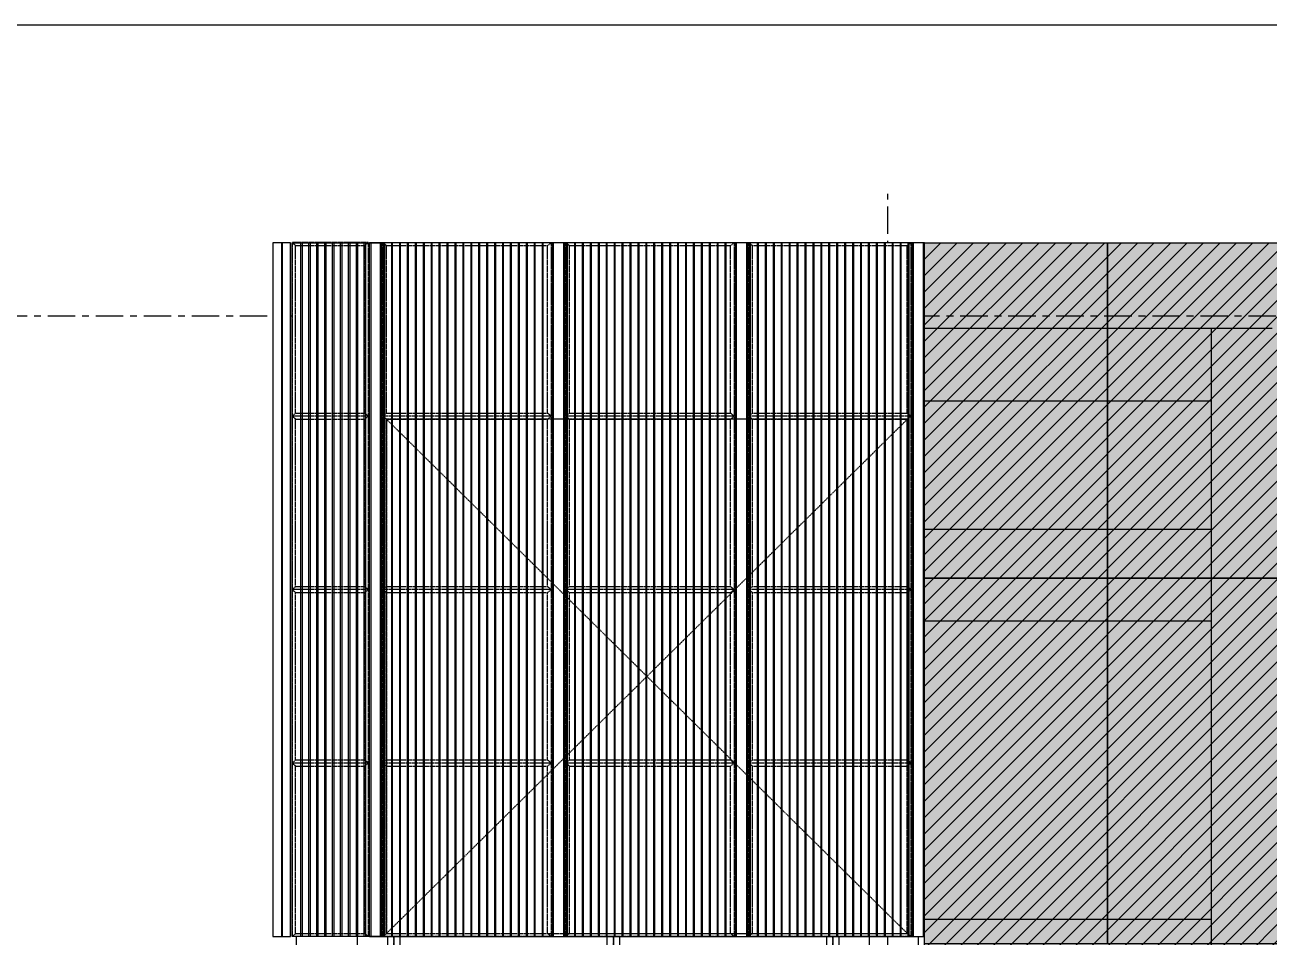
# Model space of a CAD drawing. Header units: millimetres. Extents: x 2519235 to 7246330, y 25937 to 201821.
# Drawn here: x 2833512 to 2843714, y 111345 to 118827 of the extents above; entities that cross this region are included whole.
import ezdxf
from ezdxf.enums import TextEntityAlignment as Align
from ezdxf.xclip import XClip

# ---------------------------------------------------------------- set-up
doc = ezdxf.new("R2010")
doc.units = ezdxf.units.MM
doc.header["$XCLIPFRAME"] = 0
doc.set_wipeout_variables(frame=1)
for name, pattern in [('ACM_Grid2', [9, 6, -1, 1, -1]), ('HIDDEN', [0.375, 0.25, -0.125]), ('HIDDEN2', [4.7625, 3.175, -1.5875]), ('TA_GL_000.90000', [2.475, 0.9, -0.225, 0.225, -0.225, 0.9]), ('TA_HL_001.00000', [6.5, 3.55, -2.95])]:
    doc.linetypes.add(name, pattern=pattern)
for name, color, linetype in [('000 - 0_SYM_DWG_GRID-BUBBLE_MAIN_COLOR_1', 7, 'Continuous'), ('000 - 0_SYM_DWG_GRIDLINE_MAIN_COLOR_251', 7, 'Continuous'), ('000 - 0_SYM_DWG_HIDDENlINE_SUB_COLOR_1', 7, 'Continuous'), ('000 - CONCRETE_COL_HATCH_', 7, 'Continuous'), ('000 - CONCRETE_COL_WIPEOUT_', 7, 'Continuous'), ('000 - CONCRETE_PRECAST_CUT_COLOR_3', 7, 'Continuous'), ('000 - CONCRETE_PRECAST_HATCH_', 7, 'Continuous'), ('010 - ASPG_EXTR_MAIN_COLOR_2', 7, 'Continuous'), ('010 - ASPG_EXTR_WIPEOUT_', 7, 'Continuous'), ('010 - ASPG_FRAMING_MAIN_COLOR_1', 7, 'Continuous'), ('010 - ASPG_FRAMING_SUB_COLOR_2', 7, 'Continuous'), ('010 - ASPG_FRAMING_SUB_COLOR_3', 7, 'Continuous'), ('010 - ASPG_FRAMING_WIPEOUT_', 7, 'Continuous'), ('_[-125x65x6x8', 7, 'Continuous'), ('_PL-02', 7, 'Continuous'), ('_SC -100x100x6x8', 7, 'Continuous'), ('_Wall-PRECAST-E1', 7, 'HIDDEN'), ('_งานโครงสร้าง', 7, 'Continuous'), ('G-ANNO-HATCH-G251', 7, 'Continuous')]:
    doc.layers.add(name, color=color, linetype=linetype)
doc.layers.add('ACM_Line_Grid Line _Existing__Lw2_', color=7, linetype='ACM_Grid2', lineweight=9)
doc.styles.add('Arial', font='arial.ttf', dxfattribs={"height": 300})
doc.styles.add('TA', font='', dxfattribs={"height": 4.5})
doc.styles.get('TA').set_extended_font_data('Cordia New')

# ---------------------------------------------------------------- blocks, each defined once
blk = doc.blocks.new('*U1063')
at = {"layer": '000 - 0_SYM_DWG_GRIDLINE_MAIN_COLOR_251', "color": 7, "linetype": 'ByBlock', "ltscale": 5}
blk.add_line((20, 0), (-348.8, 0), dxfattribs=at)
at = {"layer": '000 - 0_SYM_DWG_GRIDLINE_MAIN_COLOR_251', "color": 7}
blk.add_point((-328.8, 0), dxfattribs=at)
at = {"color": 7, "style": 'TA', "flags": 1}
blk.add_attdef('LOCATION', (6, -6), '', height=4.5, rotation=270, dxfattribs=at)
at = {"layer": '000 - 0_SYM_DWG_GRID-BUBBLE_MAIN_COLOR_1', "color": 7, "style": 'Arial'}
blk.add_attdef('GRID-HEAD', text='', height=4, rotation=90, dxfattribs=at).set_placement((42.25, 0), align=Align.MIDDLE_CENTER)
blk = doc.blocks.new('*U2770')
at = {"layer": '000 - 0_SYM_DWG_GRIDLINE_MAIN_COLOR_251', "color": 7, "linetype": 'ByBlock', "ltscale": 5}
blk.add_line((20, 0), (-314, 0), dxfattribs=at)
at = {"color": 7, "style": 'TA', "flags": 1}
blk.add_attdef('LOCATION', (6, -6), '', height=4.5, rotation=270, dxfattribs=at)
blk = doc.blocks.new('W-1-PP17-ENT1_REV02_20260415-160509_PP17_ENT1_ELE1_DIMS_1')
at = {"layer": '000 - 0_SYM_DWG_GRIDLINE_MAIN_COLOR_251', "color": 7, "linetype": 'TA_GL_000.90000', "xscale": 50, "yscale": 50, "zscale": 50}
for name, p, rotation in [('*U1063', (-13200, 100000), 270), ('*U2770', (-24600, 116440), 180)]:
    blk.add_blockref(name, p, dxfattribs=dict(at, rotation=rotation))
blk = doc.blocks.new('*U110')
at = {"color": 7, "linetype": 'HIDDEN2', "ltscale": 0.3}
blk.add_line((451, -26), (-4149, -26), dxfattribs=at)
at = {"color": 7}
blk.add_lwpolyline([(451, 32), (-4149, 32), (-4149, -32), (451, -32)], close=True, dxfattribs=at)
blk = doc.blocks.new('*U132')
at = {"color": 7}
for p, q in [((-3, 4870), (-63, 4870)), ((-58, 4865), (-50, 4865)), ((-50, 5), (-50, 4865)), ((-50, 4865), (50, 4865)), ((-25, 4842), (-25, 4829)), ((-25, 4842), (-24, 4841)), ((-25, 4829), (-24, 4830)), ((-22, 4842), (-24, 4841)), ((-24, 4841), (-24, 4830)), ((-24, 4830), (-22, 4829)), ((-22, 4842), (-21, 4841)), ((-22, 4842), (-22, 4829)), ((-22, 4829), (-21, 4830)), ((-20, 4842), (-21, 4841)), ((-21, 4841), (-21, 4830)), ((-21, 4830), (-20, 4829)), ((-20, 4842), (-19, 4841)), ((-20, 4842), (-20, 4829)), ((-20, 4829), (-19, 4830)), ((-18, 4846), (-19, 4845)), ((-19, 4845), (-19, 4826)), ((-18, 4825), (-19, 4826)), ((-18, 4846), (-11, 4846)), ((-18, 4839), (-11, 4839)), ((-18, 4832), (-11, 4832)), ((-18, 4825), (-11, 4825)), ((-11, 4846), (-10, 4845)), ((-11, 4825), (-10, 4826)), ((-10, 4849), (-10, 4822)), ((-10, 4849), (-8, 4849)), ((-10, 4822), (-8, 4822)), ((-8, 4849), (-8, 4822)), ((-3, 4865), (-3, 4870)), ((4, 4822), (4, 4849)), ((6, 4849), (4, 4849)), ((6, 4822), (4, 4822)), ((6, 4822), (6, 4849)), ((7, 4846), (6, 4845)), ((7, 4825), (6, 4826)), ((14, 4846), (7, 4846)), ((14, 4839), (7, 4839)), ((14, 4832), (7, 4832)), ((14, 4825), (7, 4825)), ((14, 4846), (15, 4845)), ((14, 4825), (15, 4826)), ((15, 4826), (15, 4845)), ((23, 4846), (16, 4846)), ((23, 4839), (16, 4839)), ((23, 4832), (16, 4832)), ((23, 4825), (16, 4825)), ((23, 4846), (24, 4845)), ((23, 4825), (24, 4826)), ((24, 4826), (24, 4845)), ((25, 4842), (24, 4841)), ((25, 4829), (24, 4830)), ((26, 4841), (25, 4842)), ((25, 4829), (25, 4842)), ((25, 4829), (26, 4830)), ((27, 4842), (26, 4841)), ((26, 4830), (26, 4841)), ((27, 4829), (26, 4830)), ((29, 4841), (27, 4842)), ((27, 4829), (27, 4842)), ((27, 4829), (29, 4830)), ((30, 4842), (29, 4841)), ((29, 4841), (29, 4830)), ((30, 4829), (29, 4830)), ((30, 4829), (30, 4842)), ((50, 4865), (50, 5)), ((-3, 0), (-63, 0)), ((-58, 5), (-50, 5)), ((-50, 5), (50, 5)), ((-25, 29), (-25, 42)), ((-25, 42), (-24, 41)), ((-25, 29), (-24, 30)), ((-24, 41), (-22, 42)), ((-24, 30), (-24, 41)), ((-22, 29), (-24, 30)), ((-22, 42), (-21, 41)), ((-22, 29), (-22, 42)), ((-22, 29), (-21, 30)), ((-21, 41), (-20, 42)), ((-21, 30), (-21, 41)), ((-20, 29), (-21, 30)), ((-20, 42), (-19, 41)), ((-20, 29), (-20, 42)), ((-20, 29), (-19, 30)), ((-18, 46), (-19, 45)), ((-19, 26), (-19, 45)), ((-18, 25), (-19, 26)), ((-18, 46), (-11, 46)), ((-18, 39), (-11, 39)), ((-18, 32), (-11, 32)), ((-18, 25), (-11, 25)), ((-11, 46), (-10, 45)), ((-11, 25), (-10, 26)), ((-10, 22), (-10, 49)), ((-10, 49), (-8, 49)), ((-10, 22), (-8, 22)), ((-8, 22), (-8, 49)), ((-3, 5), (-3, 0)), ((4, 49), (4, 22)), ((6, 49), (4, 49)), ((6, 22), (4, 22)), ((6, 49), (6, 22)), ((7, 46), (6, 45)), ((7, 25), (6, 26)), ((14, 46), (7, 46)), ((14, 39), (7, 39)), ((14, 32), (7, 32)), ((14, 25), (7, 25)), ((14, 46), (15, 45)), ((14, 25), (15, 26)), ((15, 45), (15, 26)), ((23, 46), (16, 46)), ((23, 39), (16, 39)), ((23, 32), (16, 32)), ((23, 25), (16, 25)), ((23, 46), (24, 45)), ((23, 25), (24, 26)), ((24, 45), (24, 26)), ((25, 42), (24, 41)), ((25, 29), (24, 30)), ((25, 42), (26, 41)), ((25, 42), (25, 29)), ((26, 30), (25, 29)), ((27, 42), (26, 41)), ((26, 41), (26, 30)), ((27, 29), (26, 30)), ((27, 42), (29, 41)), ((27, 42), (27, 29)), ((29, 30), (27, 29)), ((30, 42), (29, 41)), ((29, 30), (29, 41)), ((30, 29), (29, 30)), ((30, 42), (30, 29))]:
    blk.add_line(p, q, dxfattribs=at)
at = {"color": 7, "linetype": 'HIDDEN'}
for p, q in [((-8, 4860), (-8, 4816)), ((-8, 10), (-8, 55))]:
    blk.add_line(p, q, dxfattribs=at)
at = {"color": 7, "linetype": 'HIDDEN', "ltscale": 0.1}
for p, q in [((-3, 4865), (-3, 5)), ((3, 5), (3, 4865))]:
    blk.add_line(p, q, dxfattribs=at)
at = {"color": 7}
for points in [[(-18, 4846, 0.325), (-18, 4839, 0.325), (-18, 4832, 0.325), (-18, 4825, 0.325)], [(-11, 4846, -0.325), (-11, 4839, -0.325), (-11, 4832, -0.325), (-11, 4825, -0.325)], [(7, 4825, -0.325), (7, 4832, -0.325), (7, 4839, -0.325), (7, 4846, -0.325)], [(14, 4825, 0.325), (14, 4832, 0.325), (14, 4839, 0.325), (14, 4846, 0.325)], [(23, 4825, 0.325), (23, 4832, 0.325), (23, 4839, 0.325), (23, 4846, 0.325)], [(-18, 25, -0.325), (-18, 32, -0.325), (-18, 39, -0.325), (-18, 46, -0.325)], [(-11, 25, 0.325), (-11, 32, 0.325), (-11, 39, 0.325), (-11, 46, 0.325)], [(7, 46, 0.325), (7, 39, 0.325), (7, 32, 0.325), (7, 25, 0.325)], [(14, 46, -0.325), (14, 39, -0.325), (14, 32, -0.325), (14, 25, -0.325)], [(23, 46, -0.325), (23, 39, -0.325), (23, 32, -0.325), (23, 25, -0.325)]]:
    blk.add_lwpolyline(points, format="xyb", dxfattribs=at)
for points in [[(16, 4846, 0.325), (16, 4839, 0.325), (16, 4832, 0.325), (16, 4825), (15, 4826), (15, 4845)], [(16, 25, -0.325), (16, 32, -0.325), (16, 39, -0.325), (16, 46), (15, 45), (15, 26)]]:
    blk.add_lwpolyline(points, format="xyb", close=True, dxfattribs=at)
for centre, radius, start, end in [((-57, 4871), 5.91, 188.4792, 263.1502), ((-18, 4835), 9.29, 134.3223, 225.6777), ((72, 4831), 47.7, 178.4903, 181.5097), ((23, 4835), 9.29, 314.3223, 45.6777), ((-57, 0), 5.91, 96.8498, 171.5208), ((-18, 35), 9.29, 134.3223, 225.6777), ((72, 40), 47.7, 178.4903, 181.5097), ((23, 35), 9.29, 314.3223, 45.6777)]:
    blk.add_arc(centre, radius, start, end, dxfattribs=at)
at = {"color": 7, "linetype": 'HIDDEN'}
for centre, radius, start, end in [((-13, 4860), 5, 0, 90), ((-2, 4816), 5.91, 186.8498, 261.5208), ((-13, 10), 5, 270, 0), ((-2, 55), 5.91, 98.4792, 173.1502)]:
    blk.add_arc(centre, radius, start, end, dxfattribs=at)
at = {"layer": 'Defpoints', "color": 7}
blk.add_line((0, 4870), (0, 0), dxfattribs=at)
blk = doc.blocks.new('*U109')
at = {"color": 7, "linetype": 'HIDDEN2', "ltscale": 0.3}
blk.add_line((0, -26), (-4149, -26), dxfattribs=at)
at = {"color": 7}
blk.add_lwpolyline([(0, 32), (-4149, 32), (-4149, -32), (0, -32)], close=True, dxfattribs=at)
blk = doc.blocks.new('_PL-02')
at = {"layer": 'G-ANNO-HATCH-G251'}
h = blk.add_hatch(dxfattribs=at)
h.set_pattern_fill('ANSI32', scale=0.5, angle=90)
h.set_pattern_definition([(135, (-178371.5467, -85567.1093), (-3.36759605, -3.36759605), []), (135, (-178371.5467, -85564.8643), (-3.36759605, -3.36759605), [])])
h.paths.add_polyline_path([(70, 0), (-70, 0), (-70, -10), (70, -10)])
at = {"color": 7}
blk.add_lwpolyline([(-70, 0), (70, 0), (70, -10), (-70, -10)], close=True, dxfattribs=at)
at = {"layer": 'ACM_Line_Grid Line _Existing__Lw2_', "color": 7, "lineweight": 20}
blk.add_line((0, 0), (0, -10), dxfattribs=at)
blk = doc.blocks.new('W-1-PP17-ENT1_REV02_20260415-160712_PP17_ENT1_SE_ELE1')
at = {"layer": '_Wall-PRECAST-E1', "color": 7}
for points in [[(-12900, 117040), (-11400, 117040), (-11400, 114290), (-12900, 114290)], [(-11400, 117040), (-9900, 117040), (-9900, 114290), (-11400, 114290)], [(-12900, 114290), (-11400, 114290), (-11400, 111290), (-12900, 111290)], [(-11400, 114290), (-9900, 114290), (-9900, 111290), (-11400, 111290)]]:
    blk.add_lwpolyline(points, close=True, dxfattribs=at)
at = {"layer": '_งานโครงสร้าง', "color": 7}
for p, q in [((-18050, 116340), (-17551, 116340)), ((-18050, 116340), (-18050, 100790)), ((-17550, 116340), (-17550, 100790)), ((-10550, 116340), (-10550, 100790)), ((-10550, 116340), (-10050, 116340)), ((-12951, 114690), (-10550, 114690)), ((-12951, 113940), (-10550, 113940)), ((-10550, 111490), (-12951, 111490))]:
    blk.add_line(p, q, dxfattribs=at)
at = {"layer": '_งานโครงสร้าง', "color": 7, "extrusion": (-1.22465e-16, 1, 0)}
for p, q in [((-17551, 116340), (-10550, 116340)), ((-10550, 115740), (-17550, 115740))]:
    blk.add_line(p, q, dxfattribs=at)
at = {"layer": '_งานโครงสร้าง', "color": 7}
blk.add_lwpolyline([(-13351, 114690), (-12951, 114690), (-12951, 107490), (-13351, 107490)], close=True, dxfattribs=at)
at = {"layer": '_[-125x65x6x8', "color": 7}
for name, p in [('*U110', (-13376, 115140)), ('*U109', (-13376, 113640)), ('*U109', (-13376, 112140))]:
    blk.add_blockref(name, p, dxfattribs=at)
at = {"layer": '_PL-02', "color": 7}
for p in [(-17250, 115740), (-15450, 115740), (-13651, 115740)]:
    blk.add_blockref('_PL-02', p, dxfattribs=at)
at = {"layer": '_SC -100x100x6x8', "color": 7}
for p in [(-17250, 110860), (-15450, 110860), (-13651, 110860)]:
    blk.add_blockref('*U132', p, dxfattribs=at)
blk = doc.blocks.new('*U1680')
at = {"layer": '000 - CONCRETE_COL_HATCH_'}
h = blk.add_hatch(dxfattribs=at)
h.set_pattern_fill('AR-CONC', scale=0.04)
h.set_pattern_definition([(50, (376950, -814206.8257), (7.28738676, -0.63756342), [0.762, -8.382]), (355, (376950, -814206.826), (-1.40973686, 7.64227381), [0.6096, -6.705623367]), (100.4514447, (376950.607, -814206.879), (5.877649884, 7.004710076), [0.64760035, -7.123609784]), (46.1842, (376950, -814204.794), (10.84316164, -1.68169312), [1.143, -12.573]), (96.6355576, (376950.904, -814204.934), (9.49616536, 9.89704498), [0.97140093, -10.68542433]), (351.1841512, (376950, -814204.794), (9.49616536, 9.89704498), [0.91439868, -10.05838928]), (21, (376951.016, -814205.3017), (6.06457565, -4.090607927), [0.762, -8.382]), (326, (376951.016, -814205.302), (2.472081134, 7.367518645), [0.6096, -6.7056]), (71.451445, (376951.5214, -814205.6426), (8.53665677, 3.276910755), [0.64760035, -7.123597504]), (37.5, (376950, -814206.8257), (0.12354413, 3.382201555), [0, -6.62432, 0, -6.8072, 0, -6.731]), (7.5, (376950, -814206.8257), (2.6727865, 4.007222993), [0, -3.88112, 0, -6.47192, 0, -2.5654]), (327.5, (376947.7343, -814206.8257), (5.423623807, -0.22914976), [0, -2.54, 0, -7.9248, 0, -10.5156]), (317.5, (376946.7183, -814206.8257), (5.925167255, 1.017059641), [0, -3.302, 0, -5.26288, 0, -7.4676])])
h.paths.add_polyline_path([(0, 0), (0, 3000), (5325, 3000), (5325, 14750), (8325, 14750), (8325, 0)])
blk = doc.blocks.new('A$Cad1447f0')
at = {"color": 7}
blk.add_blockref('*U1680', (-6825, -12000), dxfattribs=at)
at = {"layer": '000 - CONCRETE_PRECAST_HATCH_'}
h = blk.add_hatch(dxfattribs=at)
h.set_pattern_fill('ANSI31', scale=30)
h.paths.add_polyline_path([(-6825, -12000), (-6825, -9000), (-1500, -9000), (-1500, 2750), (1500, 2750), (1500, -12000)])
at = {"color": 7}
blk.add_lwpolyline([(-6825, -12000), (-6825, -9000), (-1500, -9000), (-1500, 2750), (1500, 2750), (1500, -12000)], close=True, dxfattribs=at)
at = {"layer": '000 - CONCRETE_PRECAST_CUT_COLOR_3', "color": 7}
for points in [[(-1500, 2750), (0, 2750), (0, 0), (-1500, 0)], [(0, 2750), (1500, 2750), (1500, 0), (0, 0)], [(-1500, 0), (0, 0), (0, -3000), (-1500, -3000)], [(0, 0), (1500, 0), (1500, -3000), (0, -3000)]]:
    blk.add_lwpolyline(points, close=True, dxfattribs=at)
blk = doc.blocks.new('A$Cb853d02f')
at = {"layer": 'Defpoints', "color": 7}
blk.add_lwpolyline([(773.84, 0), (0, 0), (0, 444), (773.84, 444)], close=True, dxfattribs=at)
blk = doc.blocks.new('*U1148')
at = {"color": 7}
blk.add_wipeout([(50, 0), (1450, 0), (1450, 5690), (50, 5690)], dxfattribs=at).dxf.layer = '010 - ASPG_EXTR_WIPEOUT_'
at = {"layer": '010 - ASPG_EXTR_MAIN_COLOR_2', "color": 7}
for points in [[(130, 0), (140, 0), (140, 5690), (130, 5690)], [(195, 0), (205, 0), (205, 5690), (195, 5690)], [(260, 0), (270, 0), (270, 5690), (260, 5690)], [(325, 0), (335, 0), (335, 5690), (325, 5690)], [(390, 0), (400, 0), (400, 5690), (390, 5690)], [(455, 0), (465, 0), (465, 5690), (455, 5690)], [(520, 0), (530, 0), (530, 5690), (520, 5690)], [(585, 0), (595, 0), (595, 5690), (585, 5690)], [(650, 0), (660, 0), (660, 5690), (650, 5690)], [(715, 0), (725, 0), (725, 5690), (715, 5690)], [(780, 0), (790, 0), (790, 5690), (780, 5690)], [(845, 0), (855, 0), (855, 5690), (845, 5690)], [(910, 0), (920, 0), (920, 5690), (910, 5690)], [(975, 0), (985, 0), (985, 5690), (975, 5690)], [(1040, 0), (1050, 0), (1050, 5690), (1040, 5690)], [(1105, 0), (1115, 0), (1115, 5690), (1105, 5690)], [(1170, 0), (1180, 0), (1180, 5690), (1170, 5690)], [(1235, 0), (1245, 0), (1245, 5690), (1235, 5690)], [(1300, 0), (1310, 0), (1310, 5690), (1300, 5690)], [(1365, 0), (1375, 0), (1375, 5690), (1365, 5690)]]:
    blk.add_lwpolyline(points, close=True, dxfattribs=at)
at = {"layer": '010 - ASPG_FRAMING_SUB_COLOR_2', "color": 7}
blk.add_lwpolyline([(50, 0), (1450, 0), (1450, 5690), (50, 5690)], close=True, dxfattribs=at)
at = {"color": 7}
for points in [[(-50, 0), (50, 0), (50, 5690), (-50, 5690)], [(1450, 0), (1550, 0), (1550, 5690), (1450, 5690)]]:
    blk.add_wipeout(points, dxfattribs=at).dxf.layer = '010 - ASPG_EXTR_WIPEOUT_'
at = {"layer": '010 - ASPG_EXTR_MAIN_COLOR_2', "color": 7}
blk.add_lwpolyline([(65, 0), (75, 0), (75, 5690), (65, 5690)], close=True, dxfattribs=at)
at = {"layer": '010 - ASPG_FRAMING_MAIN_COLOR_1', "color": 7}
for points in [[(-50, 0), (-40, 0), (-40, 5690), (-50, 5690)], [(40, 0), (50, 0), (50, 5690), (40, 5690)], [(1450, 0), (1460, 0), (1460, 5690), (1450, 5690)], [(1540, 0), (1550, 0), (1550, 5690), (1540, 5690)]]:
    blk.add_lwpolyline(points, close=True, dxfattribs=at)
at = {"layer": '010 - ASPG_FRAMING_SUB_COLOR_2', "color": 7}
for points in [[(-50, 0), (50, 0), (50, 5690), (-50, 5690)], [(1450, 0), (1550, 0), (1550, 5690), (1450, 5690)]]:
    blk.add_lwpolyline(points, close=True, dxfattribs=at)
blk = doc.blocks.new('*U1149')
at = {"color": 7}
blk.add_wipeout([(50, 0), (685, 0), (685, 5690), (50, 5690)], dxfattribs=at).dxf.layer = '010 - ASPG_EXTR_WIPEOUT_'
at = {"layer": '010 - ASPG_EXTR_MAIN_COLOR_2', "color": 7}
for points in [[(147, 0), (157, 0), (157, 5690), (147, 5690)], [(212, 0), (222, 0), (222, 5690), (212, 5690)], [(277, 0), (287, 0), (287, 5690), (277, 5690)], [(342, 0), (352, 0), (352, 5690), (342, 5690)], [(407, 0), (417, 0), (417, 5690), (407, 5690)], [(472, 0), (482, 0), (482, 5690), (472, 5690)], [(537, 0), (547, 0), (547, 5690), (537, 5690)], [(602, 0), (612, 0), (612, 5690), (602, 5690)]]:
    blk.add_lwpolyline(points, close=True, dxfattribs=at)
at = {"layer": '010 - ASPG_FRAMING_SUB_COLOR_2', "color": 7}
blk.add_lwpolyline([(50, 0), (685, 0), (685, 5690), (50, 5690)], close=True, dxfattribs=at)
at = {"color": 7}
blk.add_wipeout([(-50, 0), (50, 0), (50, 5690), (-50, 5690)], dxfattribs=at).dxf.layer = '010 - ASPG_EXTR_WIPEOUT_'
at = {"layer": '010 - ASPG_EXTR_MAIN_COLOR_2', "color": 7}
blk.add_lwpolyline([(82, 0), (92, 0), (92, 5690), (82, 5690)], close=True, dxfattribs=at)
at = {"layer": '010 - ASPG_FRAMING_MAIN_COLOR_1', "color": 7}
for points in [[(-50, 0), (-40, 0), (-40, 5690), (-50, 5690)], [(40, 0), (50, 0), (50, 5690), (40, 5690)]]:
    blk.add_lwpolyline(points, close=True, dxfattribs=at)
at = {"layer": '010 - ASPG_FRAMING_SUB_COLOR_2', "color": 7}
blk.add_lwpolyline([(-50, 0), (50, 0), (50, 5690), (-50, 5690)], close=True, dxfattribs=at)
blk = doc.blocks.new('*U1147')
at = {"color": 7}
blk.add_wipeout([(50, 0), (1400, 0), (1400, 5690), (50, 5690)], dxfattribs=at).dxf.layer = '010 - ASPG_EXTR_WIPEOUT_'
at = {"layer": '010 - ASPG_EXTR_MAIN_COLOR_2', "color": 7}
for points in [[(130, 0), (140, 0), (140, 5690), (130, 5690)], [(195, 0), (205, 0), (205, 5690), (195, 5690)], [(260, 0), (270, 0), (270, 5690), (260, 5690)], [(325, 0), (335, 0), (335, 5690), (325, 5690)], [(390, 0), (400, 0), (400, 5690), (390, 5690)], [(455, 0), (465, 0), (465, 5690), (455, 5690)], [(520, 0), (530, 0), (530, 5690), (520, 5690)], [(585, 0), (595, 0), (595, 5690), (585, 5690)], [(650, 0), (660, 0), (660, 5690), (650, 5690)], [(715, 0), (725, 0), (725, 5690), (715, 5690)], [(780, 0), (790, 0), (790, 5690), (780, 5690)], [(845, 0), (855, 0), (855, 5690), (845, 5690)], [(910, 0), (920, 0), (920, 5690), (910, 5690)], [(975, 0), (985, 0), (985, 5690), (975, 5690)], [(1040, 0), (1050, 0), (1050, 5690), (1040, 5690)], [(1105, 0), (1115, 0), (1115, 5690), (1105, 5690)], [(1170, 0), (1180, 0), (1180, 5690), (1170, 5690)], [(1235, 0), (1245, 0), (1245, 5690), (1235, 5690)], [(1300, 0), (1310, 0), (1310, 5690), (1300, 5690)]]:
    blk.add_lwpolyline(points, close=True, dxfattribs=at)
at = {"layer": '010 - ASPG_FRAMING_SUB_COLOR_2', "color": 7}
blk.add_lwpolyline([(50, 0), (1400, 0), (1400, 5690), (50, 5690)], close=True, dxfattribs=at)
at = {"color": 7}
for points in [[(-50, 0), (50, 0), (50, 5690), (-50, 5690)], [(1400, 0), (1500, 0), (1500, 5690), (1400, 5690)]]:
    blk.add_wipeout(points, dxfattribs=at).dxf.layer = '010 - ASPG_EXTR_WIPEOUT_'
at = {"layer": '010 - ASPG_EXTR_MAIN_COLOR_2', "color": 7}
for points in [[(65, 0), (75, 0), (75, 5690), (65, 5690)], [(1365, 0), (1375, 0), (1375, 5690), (1365, 5690)]]:
    blk.add_lwpolyline(points, close=True, dxfattribs=at)
at = {"layer": '010 - ASPG_FRAMING_MAIN_COLOR_1', "color": 7}
for points in [[(-50, 0), (-40, 0), (-40, 5690), (-50, 5690)], [(40, 0), (50, 0), (50, 5690), (40, 5690)], [(1400, 0), (1410, 0), (1410, 5690), (1400, 5690)], [(1490, 0), (1500, 0), (1500, 5690), (1490, 5690)]]:
    blk.add_lwpolyline(points, close=True, dxfattribs=at)
at = {"layer": '010 - ASPG_FRAMING_SUB_COLOR_2', "color": 7}
for points in [[(-50, 0), (50, 0), (50, 5690), (-50, 5690)], [(1400, 0), (1500, 0), (1500, 5690), (1400, 5690)]]:
    blk.add_lwpolyline(points, close=True, dxfattribs=at)
blk = doc.blocks.new('*U1150')
at = {"color": 7}
blk.add_wipeout([(0, 0), (5690, 0), (5690, 67), (0, 67)], dxfattribs=at).dxf.layer = '010 - ASPG_FRAMING_WIPEOUT_'
blk.add_wipeout([(5690, 68), (5690, 145), (0, 145), (0, 68)], dxfattribs=at).dxf.layer = '010 - ASPG_EXTR_WIPEOUT_'
at = {"layer": '010 - ASPG_EXTR_MAIN_COLOR_2', "color": 7}
blk.add_lwpolyline([(5690, 70), (5690, 145), (0, 145), (0, 70)], close=True, dxfattribs=at)
at = {"layer": '010 - ASPG_FRAMING_SUB_COLOR_2', "color": 7}
blk.add_lwpolyline([(0, 0), (5690, 0), (5690, 67), (0, 67)], close=True, dxfattribs=at)
blk = doc.blocks.new('*U2432')
at = {"layer": '010 - ASPG_FRAMING_SUB_COLOR_3', "color": 7, "linetype": 'ByBlock'}
for points in [[(0, 0), (0, 625), (25, 595), (25, 30), (0, 0)], [(1423, 625), (0, 625), (25, 595), (1398, 595)], [(1423, 0), (1423, 625), (1398, 595), (1398, 30), (1423, 0)], [(25, 30), (1398, 30), (1423, 0), (0, 0), (25, 30)]]:
    blk.add_lwpolyline(points, close=True, dxfattribs=at)
blk = doc.blocks.new('*U2431')
at = {"layer": '010 - ASPG_FRAMING_SUB_COLOR_3', "color": 7, "linetype": 'ByBlock'}
for points in [[(0, 0), (0, 1380), (25, 1350), (25, 30), (0, 0)], [(1422, 1380), (0, 1380), (25, 1350), (1398, 1350)], [(1422, 0), (1422, 1380), (1398, 1350), (1398, 30), (1422, 0)], [(25, 30), (1398, 30), (1422, 0), (0, 0), (25, 30)]]:
    blk.add_lwpolyline(points, close=True, dxfattribs=at)
blk = doc.blocks.new('*U2430')
at = {"layer": '010 - ASPG_FRAMING_SUB_COLOR_3', "color": 7, "linetype": 'ByBlock'}
for points in [[(0, 0), (0, 1330), (25, 1300), (25, 30), (0, 0)], [(1422, 1330), (0, 1330), (25, 1300), (1398, 1300)], [(1422, 0), (1422, 1330), (1398, 1300), (1398, 30), (1422, 0)], [(25, 30), (1398, 30), (1422, 0), (0, 0), (25, 30)]]:
    blk.add_lwpolyline(points, close=True, dxfattribs=at)
blk = doc.blocks.new('W-1-PP17-ENT1_REV02_20260417-021153_PP17_ENT1_ASPG_ELE1')
at = {"color": 7}
blk.add_blockref('*U1148', (-17400, 111350), dxfattribs=at)
at = {"color": 7, "xscale": -1}
blk.add_blockref('*U1149', (-17400, 111350), dxfattribs=at)
at = {"color": 7}
blk.add_blockref('*U1148', (-15900, 111350), dxfattribs=at)
at = {"color": 7, "rotation": 90}
blk.add_blockref('*U1150', (-18098, 111350), dxfattribs=at)
at = {"color": 7, "linetype": 'TA_HL_001.00000', "rotation": 90}
for p in [(-15960, 115618), (-15960, 114195), (-15960, 112773), (-15960, 111350)]:
    blk.add_blockref('*U2431', p, dxfattribs=at)
at = {"color": 7}
blk.add_blockref('*U1147', (-14400, 111350), dxfattribs=at)
at = {"color": 7, "linetype": 'TA_HL_001.00000', "rotation": 90}
for name, p in [('*U2432', (-17460, 115618)), ('*U2431', (-14460, 115618)), ('*U2430', (-13010, 115618)), ('*U2432', (-17460, 114195)), ('*U2431', (-14460, 114195)), ('*U2430', (-13010, 114195)), ('*U2432', (-17460, 112773)), ('*U2431', (-14460, 112773)), ('*U2430', (-13010, 112773)), ('*U2432', (-17460, 111350)), ('*U2431', (-14460, 111350)), ('*U2430', (-13010, 111350))]:
    blk.add_blockref(name, p, dxfattribs=at)
blk = doc.blocks.new('*U1249')
at = {"layer": '000 - 0_SYM_DWG_HIDDENlINE_SUB_COLOR_1', "color": 7, "linetype": 'ByBlock'}
for p, q in [((4270, 4217), (0, 4217)), ((0, 4217), (0, 0)), ((0, 4217), (4270, 0)), ((4270, 4217), (0, 0)), ((4270, 0), (4270, 4217)), ((0, 0), (4270, 0))]:
    blk.add_line(p, q, dxfattribs=at)

msp = doc.modelspace()

# ---------------------------------------------------------------- block references
at = {"color": 7}
ref = msp.add_blockref('W-1-PP17-ENT1_REV02_20260415-160509_PP17_ENT1_ELE1_DIMS_1', (2853787.508, 0), dxfattribs=at)
XClip(ref).set_block_clipping_path([(-30000, 96626.6495575321), (6019.5013926723, 118826.6489075039)])
ref = msp.add_blockref('W-1-PP17-ENT1_REV02_20260415-160712_PP17_ENT1_SE_ELE1', (2853787.508, 0), dxfattribs=at)
XClip(ref).set_block_clipping_path([(-30000, 96626.6495575321), (6019.5013926723, 118826.6489075039)])

# ---------------------------------------------------------------- next in the draw order: block references
ref = msp.add_blockref('A$Cad1447f0', (2842387.49, 114290), dxfattribs=at)
XClip(ref).set_block_clipping_path([(-18599.9824859463, -17663.3504424639), (17419.518906726, 4536.6489075079)])

# ---------------------------------------------------------------- next in the draw order: block references
at = {"color": 7, "xscale": 50, "yscale": 50, "zscale": 50}
msp.add_blockref('A$Cb853d02f', (2822637.995, 96626.65), dxfattribs=at)

# ---------------------------------------------------------------- next in the draw order: block references
at = {"color": 7}
msp.add_blockref('W-1-PP17-ENT1_REV02_20260417-021153_PP17_ENT1_ASPG_ELE1', (2853787.508, 0), dxfattribs=at)

# ---------------------------------------------------------------- next in the draw order: block references
at = {"layer": '000 - 0_SYM_DWG_HIDDENlINE_SUB_COLOR_1', "color": 7, "linetype": 'TA_HL_001.00000'}
msp.add_blockref('*U1249', (2836477.508, 111375), dxfattribs=at)

doc.saveas('drawing.dxf')
